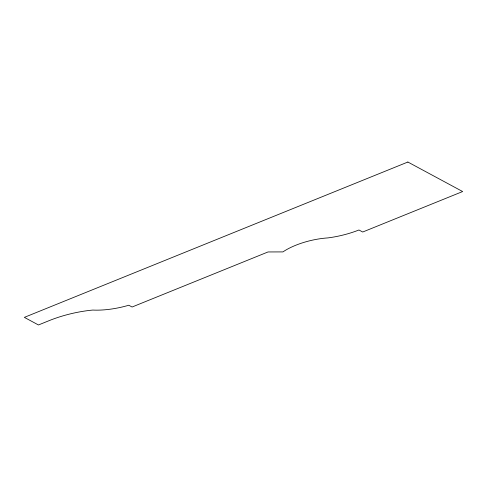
<?xml version="1.0" encoding="UTF-8"?>
<svg xmlns="http://www.w3.org/2000/svg" width="487" height="487" viewBox="0 0 487 487"><rect width="100%" height="100%" fill="white"/><g stroke="black" fill="none" stroke-linecap="round" stroke-linejoin="round"><path stroke-width="0.73" d="M407.869 162.031L24.35 317.372L38.455 324.969L48.359 320.957A61.259 22.652 -13.3 0 1 92.792 310.061A47.452 17.544 -13.3 0 0 128.799 305.239L132.087 307.017L268.033 251.956L282.929 251.907A41.346 15.286 -13.3 0 1 327.909 237.906A50.24 18.573 -13.3 0 0 358.956 229.992L362.718 232.019L462.65 191.543L407.869 162.031"/></g></svg>
